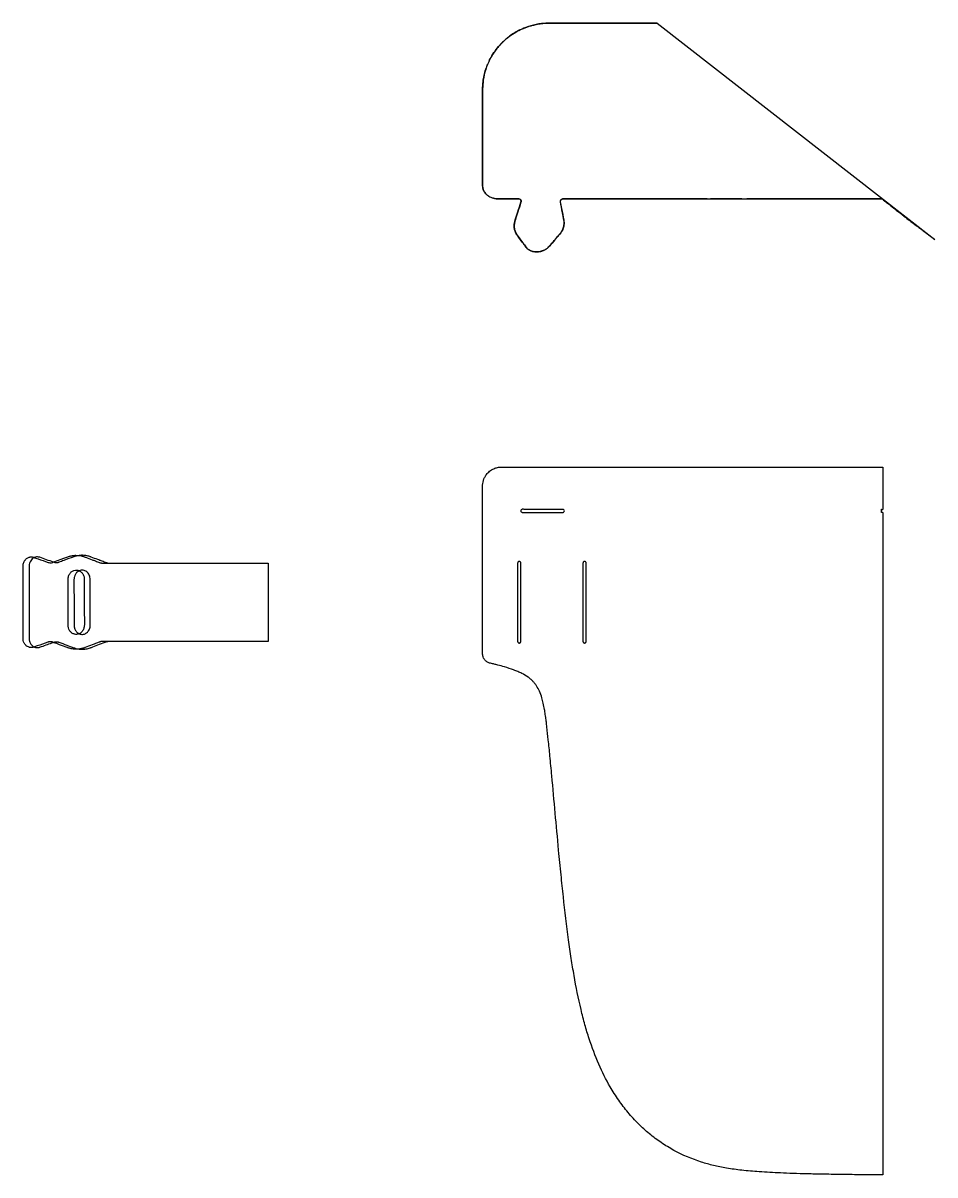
# Model space of a CAD drawing. Header units: millimetres. Extents: x 0 to 1883, y -384 to 368.
# Drawn here: x 1250.5 to 1541.5, y 0 to 367.5 of the extents above; entities that cross this region are included whole.
import ezdxf

# ---------------------------------------------------------------- set-up
doc = ezdxf.new("R2010")
doc.units = ezdxf.units.MM
doc.header["$MEASUREMENT"] = 0
doc.layers.add('Make2D$hidden$lines', color=7, linetype='Continuous', true_color=0xffffff)
doc.layers.add('Make2D$visible$lines', color=178, linetype='Continuous', true_color=0x000000)

msp = doc.modelspace()

# ---------------------------------------------------------------- linework, layer by layer
at = {"layer": 'Make2D$hidden$lines'}
msp.add_line((1479.93, 311.41), (1469.86, 311.41), dxfattribs=at)
for points, knots in [([(1399.31, 355.52), (1399.66, 356.22), (1400.43, 357.61), (1402.29, 360.21), (1405.14, 363.04), (1408.23, 364.95), (1410.41, 365.9), (1411.52, 366.31), (1412.63, 366.66), (1414.51, 367.13), (1416.49, 367.41), (1418.15, 367.48), (1418.72, 367.49), (1423.69, 367.49), (1431.16, 367.49), (1441.22, 367.49), (1447.22, 367.49), (1451.08, 367.5), (1452.29, 367.5), (1452.72, 367.5)], [0, 0, 0, 0, 2.363486, 4.766233, 9.573053, 14.326533, 15.6004, 16.686734, 17.888736, 19.084802, 22.515222, 23.845474, 24.070792, 24.226819, 38.759843, 46.475089, 54.423429, 56.749384, 58.052352, 58.052352, 58.052352, 58.052352]), ([(1422.15, 311.07), (1422.08, 311), (1421.98, 310.84), (1421.95, 310.64), (1421.96, 310.54), (1422.1, 309.8), (1422.47, 307.82), (1422.84, 305.83), (1423.13, 304.33), (1423.2, 303.59), (1423.05, 302.35), (1422.64, 301.43), (1422.38, 300.99)], [0, 0, 0, 0, 0.308941, 0.541478, 0.590655, 0.620802, 2.808047, 6.62431, 6.679456, 7.412469, 8.842313, 10.383459, 10.383459, 10.383459, 10.383459]), ([(1254.12, 196.98), (1253.89, 196.87), (1253.45, 196.59), (1252.92, 195.98), (1252.57, 195.23), (1252.46, 194.62), (1252.44, 194.27), (1252.44, 194.19), (1252.44, 194.17), (1252.44, 188.68), (1252.44, 181.04), (1252.44, 173.37), (1252.44, 171.11), (1252.46, 170.82), (1252.52, 170.48), (1252.62, 170.17), (1252.72, 169.89), (1252.88, 169.56), (1253.14, 169.2), (1253.43, 168.88), (1253.76, 168.63), (1254, 168.5), (1254.12, 168.45)], [0, 0, 0, 0, 0.757509, 1.546342, 2.400048, 3.220007, 3.383952, 3.447537, 3.45675, 3.467805, 19.913078, 26.37906, 26.455046, 26.69451, 27.257629, 27.49614, 27.674376, 28.1473, 28.605149, 28.992258, 29.436794, 29.826613, 29.826613, 29.826613, 29.826613]), ([(1268.43, 197.64), (1268.42, 197.64), (1268.18, 197.6), (1267.78, 197.53), (1267.29, 197.4), (1266.99, 197.31), (1266.82, 197.25), (1265.68, 196.83), (1264.08, 196.23), (1262.49, 195.64), (1261.9, 195.42), (1261.71, 195.36), (1261.39, 195.31), (1261.06, 195.3), (1260.81, 195.34), (1260.65, 195.37), (1260.55, 195.4), (1260.47, 195.42), (1260.43, 195.43), (1260.35, 195.46), (1260.28, 195.49), (1260.22, 195.51)], [0, 0, 0, 0, 0.018036, 0.749303, 1.218639, 1.530642, 1.693076, 1.764428, 5.17332, 6.810767, 6.849478, 7.053674, 7.421363, 7.81671, 8.027494, 8.191923, 8.29677, 8.362231, 8.416175, 8.429387, 8.627989, 8.627989, 8.627989, 8.627989]), ([(1271.96, 189.96), (1271.96, 190.2), (1271.91, 190.68), (1271.69, 191.37), (1271.33, 191.97), (1270.86, 192.46), (1270.3, 192.8), (1269.78, 192.94), (1269.36, 192.97), (1268.93, 192.93), (1268.63, 192.84), (1268.43, 192.75)], [0, 0, 0, 0, 0.727098, 1.443336, 2.157551, 2.813011, 3.463401, 4.106139, 4.412778, 4.727902, 5.369678, 5.369678, 5.369678, 5.369678]), ([(1268.44, 172.67), (1268.61, 172.59), (1268.96, 172.48), (1269.53, 172.44), (1270.08, 172.55), (1270.6, 172.79), (1271.06, 173.15), (1271.58, 173.78), (1271.9, 174.57), (1271.96, 175.22), (1271.96, 175.47), (1271.96, 180.3), (1271.96, 185.13), (1271.96, 189.96)], [0, 0, 0, 0, 0.564453, 1.113844, 1.689643, 2.239591, 2.823156, 3.425526, 4.661144, 5.352262, 5.380294, 5.389638, 19.869658, 19.869658, 19.869658, 19.869658]), ([(1260.22, 169.91), (1260.3, 169.94), (1260.4, 169.98), (1260.53, 170.02), (1260.62, 170.04), (1260.78, 170.08), (1261.04, 170.12), (1261.39, 170.12), (1261.68, 170.07), (1261.86, 170.01), (1261.93, 169.99), (1262.8, 169.67), (1264.4, 169.07), (1265.98, 168.48), (1266.81, 168.18), (1267.17, 168.05), (1267.73, 167.9), (1268.23, 167.81), (1268.43, 167.78)], [0, 0, 0, 0, 0.264982, 0.297663, 0.428997, 0.546946, 0.797536, 1.192465, 1.58732, 1.685755, 1.751281, 1.818365, 4.474017, 6.865924, 6.888691, 7.110688, 8.010755, 8.630184, 8.630184, 8.630184, 8.630184])]:
    msp.add_open_spline(points, degree=3, knots=knots, dxfattribs=at)
at = {"layer": 'Make2D$visible$lines'}
for p, q in [((1452.83, 367.5), (1541.49, 298.45)), ((1524.84, 225.86), (1524.84, 212.33)), ((1524.84, 211.4), (1524.84, 0)), ((1328.71, 195.21), (1328.71, 170.21))]:
    msp.add_line(p, q, dxfattribs=at)
for points, knots in [([(1452.83, 367.5), (1452.81, 367.5), (1452.77, 367.5), (1452.57, 367.5), (1451.73, 367.5), (1449.39, 367.5), (1446.56, 367.5), (1443.79, 367.5), (1441.99, 367.5), (1440.4, 367.5), (1438.99, 367.5), (1437.67, 367.5), (1436.38, 367.5), (1435.18, 367.5), (1434.11, 367.5), (1433.02, 367.5), (1431.13, 367.5), (1428.77, 367.5), (1426, 367.51), (1423.84, 367.5), (1422.05, 367.51), (1420.53, 367.51), (1419.45, 367.51), (1417.91, 367.51), (1415.76, 367.38), (1412.6, 366.75), (1409.92, 365.76), (1407.91, 364.73), (1405.97, 363.52), (1403.71, 361.7), (1401.36, 359.06), (1399.44, 356.01), (1398.07, 352.7), (1397.34, 349.49), (1397.18, 347.38), (1397.18, 345.87), (1397.18, 343.62), (1397.18, 339.78), (1397.18, 335.1), (1397.18, 330.29), (1397.18, 324.47), (1397.18, 319.45), (1397.18, 316.2), (1397.18, 315.52), (1397.19, 315.28), (1397.23, 314.97), (1397.31, 314.62), (1397.42, 314.27), (1397.6, 313.85), (1397.9, 313.37), (1398.26, 312.93), (1398.7, 312.54), (1399.21, 312.2), (1399.75, 311.92), (1400.53, 311.64), (1401.29, 311.48), (1401.94, 311.44), (1402.2, 311.43), (1402.53, 311.43), (1403.96, 311.43), (1405.94, 311.43), (1407.78, 311.43), (1408.46, 311.43), (1408.6, 311.43), (1408.66, 311.43), (1408.82, 311.41), (1409.03, 311.35), (1409.22, 311.23), (1409.32, 311.11), (1409.4, 311.01), (1409.47, 310.83), (1409.47, 310.66), (1409.45, 310.55), (1409.42, 310.45), (1409.07, 309.36), (1408.47, 307.44), (1407.84, 305.46), (1407.53, 304.46), (1407.43, 304.14), (1407.34, 303.74), (1407.26, 303.16), (1407.25, 302.55), (1407.31, 301.96), (1407.47, 301.24), (1407.74, 300.58), (1408.03, 300.09), (1408.18, 299.88), (1408.98, 298.78), (1409.9, 297.52), (1410.83, 296.25), (1411.01, 296.01), (1411.05, 295.96), (1411.1, 295.9), (1411.18, 295.8), (1411.29, 295.68), (1411.41, 295.56), (1411.6, 295.4), (1411.85, 295.21), (1412.18, 295.02), (1412.54, 294.85), (1412.91, 294.72), (1413.34, 294.61), (1413.74, 294.55), (1414.17, 294.51), (1414.94, 294.5), (1415.76, 294.64), (1416.56, 294.93), (1417.16, 295.2), (1417.78, 295.61), (1418.2, 296.01), (1418.4, 296.23), (1418.7, 296.59), (1419.08, 297.03), (1419.6, 297.65), (1420.11, 298.24), (1420.83, 299.07), (1421.4, 299.73), (1421.73, 300.11), (1421.78, 300.17), (1421.9, 300.31), (1422.21, 300.71), (1422.58, 301.31), (1422.89, 302.04), (1423.09, 302.7), (1423.18, 303.4), (1423.18, 304), (1423.14, 304.38), (1423.11, 304.55), (1422.96, 305.37), (1422.58, 307.37), (1422.21, 309.35), (1421.98, 310.57), (1421.98, 310.63), (1421.98, 310.74), (1422.02, 310.87), (1422.08, 310.99), (1422.16, 311.09), (1422.24, 311.17), (1422.34, 311.25), (1422.45, 311.31), (1422.62, 311.38), (1422.79, 311.42), (1422.93, 311.43), (1424.69, 311.43), (1429.56, 311.43), (1435.24, 311.43), (1440.46, 311.43), (1443.19, 311.43), (1445.74, 311.43), (1447.79, 311.43), (1449.67, 311.43), (1452.18, 311.43), (1456.77, 311.43), (1460.9, 311.43), (1463.74, 311.43)], [0, 0, 0, 0, 0.027296, 0.128888, 0.59916, 2.542455, 7.162028, 9.094168, 10.855409, 12.547807, 13.869881, 15.071549, 16.531699, 17.712858, 18.696989, 19.729738, 20.98832, 24.357124, 26.82345, 29.292374, 30.841374, 32.183954, 33.869469, 34.059182, 36.827206, 40.306276, 43.684283, 45.386031, 47.093962, 50.513383, 54.058057, 57.683233, 61.268984, 64.762567, 67.525348, 67.612671, 69.294959, 74.270823, 79.124139, 83.346757, 88.708633, 96.586403, 98.398469, 98.475104, 98.606874, 99.127526, 99.414843, 99.674682, 100.23524, 100.776472, 101.368039, 101.940499, 102.527394, 103.202106, 103.772286, 104.9968, 105.525698, 105.724251, 105.772455, 106.5187, 110.013832, 111.708238, 112.049283, 112.061057, 112.127734, 112.234736, 112.520646, 112.803578, 112.881536, 112.983555, 113.193924, 113.437256, 113.501959, 113.537623, 113.74344, 116.917122, 119.585678, 119.962904, 120.069707, 120.597716, 121.183313, 121.830924, 122.410913, 122.98711, 124.010146, 124.550431, 124.706002, 124.782078, 128.611613, 129.396115, 129.497124, 129.514746, 129.599877, 129.727232, 129.905814, 130.072577, 130.241078, 130.657118, 131.018214, 131.387428, 131.842038, 132.188595, 132.735209, 133.02724, 133.501786, 135.031323, 135.520156, 136.043945, 137.010529, 137.717789, 137.780206, 137.9068, 139.11698, 139.543281, 140.323827, 141.456474, 142.836959, 142.940003, 142.967924, 143.066744, 143.487027, 144.500483, 145.159182, 145.87177, 146.571424, 147.256469, 147.692579, 147.715604, 147.76935, 150.204639, 153.80831, 153.822675, 153.919923, 153.998288, 154.143565, 154.310666, 154.395398, 154.543237, 154.656061, 154.77489, 154.930961, 155.200554, 155.290237, 155.33558, 160.484889, 169.902463, 172.392502, 176.143324, 178.094493, 180.034946, 182.304144, 183.71456, 187.572619, 196.092293, 196.092293, 196.092293, 196.092293]), ([(1422.22, 300.74), (1422.08, 300.54), (1421.92, 300.32), (1421.47, 299.8), (1420.93, 299.18), (1419.84, 297.92), (1419, 296.93), (1418.39, 296.22), (1418.32, 296.13), (1418.18, 295.98), (1417.8, 295.62), (1417.22, 295.22), (1416.53, 294.88), (1415.89, 294.67), (1415.24, 294.53), (1414.72, 294.48), (1414.07, 294.47), (1413.42, 294.54), (1412.69, 294.74), (1412.19, 294.96), (1411.82, 295.18), (1411.53, 295.4), (1411.29, 295.61), (1411.12, 295.81), (1411.04, 295.91), (1410.97, 296), (1410.2, 297.06), (1409.3, 298.28), (1408.41, 299.5), (1408.23, 299.75), (1408.11, 299.91), (1407.9, 300.24), (1407.56, 300.89), (1407.33, 301.65), (1407.24, 302.35), (1407.23, 302.84), (1407.27, 303.36), (1407.35, 303.85), (1407.44, 304.18), (1407.52, 304.46), (1407.83, 305.44), (1408.47, 307.46), (1409.07, 309.38), (1409.41, 310.46), (1409.42, 310.49), (1409.43, 310.52), (1409.46, 310.63), (1409.45, 310.78), (1409.4, 310.94), (1409.33, 311.07), (1409.2, 311.2), (1409.02, 311.32), (1408.81, 311.39), (1408.65, 311.4), (1408.59, 311.41), (1408.03, 311.41), (1405.94, 311.41), (1403.85, 311.41), (1402.23, 311.41), (1401.92, 311.41), (1401.37, 311.45), (1400.7, 311.58), (1400.11, 311.76), (1399.61, 311.96), (1399.13, 312.22), (1398.56, 312.61), (1397.95, 313.21), (1397.48, 314), (1397.22, 314.8), (1397.17, 315.32), (1397.17, 316.05), (1397.17, 317.72), (1397.17, 320.36), (1397.17, 323.59), (1397.17, 329.78), (1397.17, 337.4), (1397.17, 344), (1397.17, 346.63), (1397.18, 347.42), (1397.29, 348.86), (1397.62, 350.77), (1398.12, 352.64), (1398.56, 353.82), (1398.78, 354.34)], [0, 0, 0, 0, 0.733482, 0.815, 2.067898, 3.199245, 5.788068, 5.980038, 6.007991, 6.121377, 6.611404, 7.565212, 8.232166, 8.906595, 9.576137, 10.23724, 10.482756, 11.52515, 12.161508, 12.775934, 13.156608, 13.443979, 13.862668, 14.111246, 14.214389, 14.268256, 14.453333, 18.153211, 18.78902, 18.986151, 19.085159, 19.378346, 20.170135, 21.269151, 21.764839, 22.263441, 22.763875, 23.305003, 23.753386, 23.799711, 24.190019, 26.835303, 30.148728, 30.219367, 30.231136, 30.249432, 30.324319, 30.553764, 30.687073, 30.842351, 30.994255, 31.220216, 31.502125, 31.634595, 31.696355, 31.707321, 33.293242, 37.976709, 37.979723, 38.157363, 38.895879, 39.646785, 40.177815, 40.744796, 41.262782, 41.81237, 42.833501, 43.808364, 44.556794, 45.31772, 45.366105, 46.754341, 50.323761, 53.291352, 56.436905, 68.917639, 76.154565, 76.226818, 76.798885, 78.539357, 80.546444, 82.612684, 84.323312, 84.323312, 84.323312, 84.323312]), ([(1468.85, 311.41), (1459.27, 311.41), (1443.98, 311.41), (1428.67, 311.41), (1422.92, 311.41), (1422.84, 311.4), (1422.74, 311.39), (1422.62, 311.36), (1422.45, 311.3), (1422.29, 311.21), (1422.18, 311.11), (1422.15, 311.08)], [0, 0, 0, 0, 28.737357, 45.895216, 45.924602, 45.983355, 46.131577, 46.23826, 46.35538, 46.655957, 46.792297, 46.792297, 46.792297, 46.792297]), ([(1463.74, 311.43), (1465.29, 311.42), (1468.61, 311.41), (1473.22, 311.41), (1479.38, 311.41), (1485.59, 311.42), (1491.28, 311.42), (1495.35, 311.42), (1498.88, 311.42), (1502.01, 311.42), (1505.58, 311.42), (1510.11, 311.42), (1515.72, 311.42), (1520.33, 311.42), (1522.97, 311.42), (1524.2, 311.42), (1524.53, 311.42), (1524.57, 311.42), (1524.58, 311.42), (1524.59, 311.41), (1524.62, 311.4), (1524.71, 311.34), (1524.99, 311.14), (1525.27, 310.92), (1525.69, 310.6), (1526.5, 309.95), (1528.44, 308.42), (1530.28, 306.97), (1532.13, 305.5), (1533.33, 304.57), (1534.63, 303.58), (1535.61, 302.85), (1536.28, 302.36), (1537.03, 301.8), (1537.87, 301.17), (1538.93, 300.38), (1539.82, 299.7), (1540.7, 299.04), (1541.16, 298.69), (1541.51, 298.43)], [0, 0, 0, 0, 4.641161, 9.961697, 13.845749, 23.099734, 28.616292, 30.91688, 35.303636, 39.202869, 40.318566, 45.987439, 52.803767, 57.150134, 59.831094, 60.713109, 60.825121, 60.830233, 60.83361, 60.845987, 60.867234, 60.935809, 61.166173, 61.89309, 62.019737, 62.743803, 65.014689, 69.412993, 69.786369, 72.100174, 73.95731, 74.713085, 75.766193, 76.444624, 77.529963, 78.886498, 80.427821, 80.878883, 82.182112, 82.182112, 82.182112, 82.182112]), ([(1537.43, 301.5), (1537.16, 301.7), (1536.51, 302.19), (1535.64, 302.83), (1534.44, 303.72), (1533.12, 304.73), (1531.95, 305.64), (1530.75, 306.59), (1529.61, 307.49), (1527.94, 308.81), (1526.64, 309.84), (1525.76, 310.54), (1525.28, 310.92), (1524.99, 311.14), (1524.71, 311.34), (1524.62, 311.4), (1524.59, 311.41), (1524.58, 311.42), (1524.08, 311.42), (1522.63, 311.42), (1519.67, 311.42), (1514.92, 311.42), (1507.55, 311.41), (1501.59, 311.41), (1492.48, 311.41), (1486.93, 311.41), (1481.49, 311.41)], [0, 0, 0, 0, 1.017516, 2.445836, 3.244067, 5.511671, 7.42163, 7.691517, 10.07882, 11.801559, 14.072447, 15.051222, 15.178189, 15.910633, 16.13988, 16.210093, 16.233192, 16.246171, 16.249026, 17.726874, 20.588769, 25.144862, 31.977245, 42.680248, 43.020221, 59.325097, 59.325097, 59.325097, 59.325097]), ([(1524.84, 0), (1523.35, 0.01), (1520.89, 0.03), (1516.29, 0.08), (1511.38, 0.14), (1505.81, 0.23), (1500.86, 0.34), (1496.37, 0.47), (1491.25, 0.66), (1485.8, 0.95), (1480.07, 1.44), (1475.9, 2.01), (1472.89, 2.56), (1470.86, 3.01), (1468.9, 3.51), (1464.58, 4.82), (1459.56, 6.95), (1454.13, 10.24), (1450.34, 13.08), (1446.78, 16.3), (1443.51, 19.9), (1440.51, 23.85), (1437.29, 28.94), (1434.02, 35.46), (1431.53, 42.15), (1429.76, 48.02), (1428.05, 54.72), (1426.63, 61.8), (1425.42, 69.23), (1424.22, 77.6), (1423.17, 86.49), (1422.17, 96.03), (1420.91, 108.89), (1419.8, 121.56), (1418.7, 133.29), (1418.18, 138.49), (1417.79, 142.05), (1417.51, 144.45), (1417.3, 146.07), (1417.1, 147.43), (1416.85, 148.94), (1416.57, 150.42), (1416.07, 152.39), (1415.4, 154.28), (1414.58, 155.81), (1413.81, 156.85), (1413.18, 157.56), (1412.47, 158.22), (1411.33, 159.1), (1409.96, 159.9), (1408.4, 160.61), (1406.56, 161.33), (1404.41, 162.01), (1402.33, 162.58), (1401.06, 162.91), (1400.28, 163.1), (1399.83, 163.21), (1399.57, 163.27), (1399.51, 163.29), (1399.45, 163.31), (1399.25, 163.36), (1398.91, 163.49), (1398.37, 163.8), (1397.94, 164.2), (1397.63, 164.62), (1397.4, 165.03), (1397.22, 165.54), (1397.17, 165.98), (1397.17, 166.19), (1397.17, 168.66), (1397.17, 186.52), (1397.17, 204.38), (1397.17, 219.8), (1397.17, 219.89), (1397.18, 220.66), (1397.41, 221.77), (1398.08, 223.08), (1398.71, 223.89), (1399.6, 224.71), (1400.63, 225.33), (1401.88, 225.74), (1402.73, 225.85), (1403.2, 225.86), (1403.35, 225.86), (1419.77, 225.86), (1460.26, 225.86), (1500.73, 225.86), (1524.84, 225.86)], [0, 0, 0, 0, 4.451174, 7.401897, 13.79682, 19.187432, 24.100352, 28.650396, 32.662711, 39.485291, 45.009522, 49.906636, 52.113651, 54.173533, 56.165377, 58.174008, 67.724161, 72.451492, 77.179572, 81.926611, 86.82856, 91.758001, 96.809862, 104.880099, 113.592518, 118.213768, 123.262832, 134.31993, 139.875693, 145.842762, 159.695272, 166.726669, 174.609893, 198.471706, 204.863423, 209.977071, 214.132204, 215.623992, 217.222393, 219.034241, 219.727163, 221.807193, 223.568742, 225.816381, 227.805979, 228.751357, 229.701415, 230.653642, 231.664793, 234.022774, 235.368883, 236.825009, 239.950903, 242.135775, 243.27898, 243.876501, 244.554296, 244.662608, 244.696443, 244.743795, 244.851989, 245.310919, 245.836014, 246.707232, 247.055208, 247.402123, 248.095596, 248.675593, 248.728006, 248.734661, 256.077577, 302.298972, 302.315517, 302.336198, 302.568767, 304.640999, 305.676422, 306.972911, 307.702131, 309.28532, 310.563448, 311.622472, 311.861297, 311.964145, 312.060372, 361.122174, 433.453264, 433.453264, 433.453264, 433.453264]), ([(1422.74, 212.36), (1422.87, 212.36), (1423.14, 212.27), (1423.32, 211.89), (1423.2, 211.57), (1422.99, 211.41), (1422.85, 211.37), (1422.76, 211.36), (1422.72, 211.36), (1422.57, 211.36), (1422.27, 211.36), (1421.84, 211.37), (1420.37, 211.38), (1418.52, 211.4), (1416.27, 211.4), (1414.03, 211.4), (1412.07, 211.37), (1410.55, 211.37), (1410.11, 211.36), (1409.91, 211.36), (1409.72, 211.37), (1409.46, 211.47), (1409.28, 211.85), (1409.44, 212.25), (1409.71, 212.36), (1409.91, 212.37), (1410.12, 212.36), (1410.6, 212.36), (1412.15, 212.35), (1414.08, 212.33), (1416.31, 212.33), (1418.56, 212.33), (1420.71, 212.36), (1422.3, 212.36), (1422.74, 212.36)], [0, 0, 0, 0, 0.394033, 0.783443, 1.171906, 1.327996, 1.565028, 1.586321, 1.609024, 1.672827, 2.053056, 2.507102, 2.961075, 6.459356, 8.050029, 9.730983, 13.17979, 13.927259, 14.300769, 14.490631, 14.510072, 14.897105, 15.274846, 15.668469, 16.071867, 16.095616, 16.264022, 16.721851, 17.536469, 20.89339, 22.528902, 24.210459, 27.663512, 28.979873, 28.979873, 28.979873, 28.979873]), ([(1524.84, 211.4), (1524.82, 211.4), (1524.81, 211.4), (1524.76, 211.39), (1524.7, 211.38), (1524.61, 211.37), (1524.55, 211.36), (1524.51, 211.36), (1524.5, 211.37), (1524.5, 211.37), (1524.5, 211.37), (1524.5, 211.38), (1524.49, 211.42), (1524.48, 211.49), (1524.47, 211.65), (1524.46, 211.88), (1524.47, 212.12), (1524.48, 212.26), (1524.49, 212.32), (1524.5, 212.35), (1524.5, 212.36), (1524.51, 212.37), (1524.52, 212.36), (1524.53, 212.36), (1524.58, 212.36), (1524.64, 212.36), (1524.72, 212.34), (1524.77, 212.33), (1524.81, 212.33), (1524.82, 212.33), (1524.84, 212.33)], [0, 0, 0, 0, 0.021097, 0.050219, 0.142183, 0.19656, 0.329223, 0.33045, 0.333415, 0.336349, 0.340076, 0.347264, 0.365423, 0.447319, 0.561017, 0.863416, 1.16169, 1.267754, 1.309032, 1.335432, 1.346368, 1.352117, 1.357895, 1.375067, 1.406767, 1.508903, 1.555252, 1.635543, 1.659371, 1.682126, 1.682126, 1.682126, 1.682126]), ([(1328.71, 170.21), (1321.89, 170.21), (1304.26, 170.21), (1286.62, 170.21), (1275.77, 170.21), (1275.62, 170.21), (1275.38, 170.18), (1275.16, 170.11), (1275.05, 170.07), (1274.97, 170.04), (1274.51, 169.86), (1273.9, 169.63), (1273.13, 169.34), (1272.05, 168.93), (1271.02, 168.54), (1270.21, 168.23), (1269.96, 168.14), (1269.47, 167.98), (1268.61, 167.78), (1267.5, 167.69), (1266.39, 167.78), (1265.54, 167.96), (1265.04, 168.12), (1264.79, 168.21), (1263.88, 168.55), (1262.37, 169.11), (1260.87, 169.67), (1260.14, 169.94), (1260.05, 169.98), (1259.9, 170.03), (1259.63, 170.1), (1259.18, 170.13), (1258.81, 170.08), (1258.57, 170.01), (1257.34, 169.58), (1255.8, 169.04), (1254.26, 168.5), (1253.84, 168.35), (1253.72, 168.31), (1253.46, 168.26), (1253.14, 168.23), (1252.77, 168.27), (1252.39, 168.36), (1252.04, 168.51), (1251.57, 168.82), (1251.09, 169.3), (1250.67, 170.1), (1250.53, 170.77), (1250.52, 171.17), (1250.52, 176.74), (1250.52, 184.27), (1250.52, 191.91), (1250.52, 194.07), (1250.52, 194.21), (1250.52, 194.34), (1250.54, 194.68), (1250.63, 195.1), (1250.78, 195.5), (1250.91, 195.75), (1251.03, 195.96), (1251.19, 196.2), (1251.44, 196.48), (1251.81, 196.78), (1252.23, 197.01), (1252.61, 197.13), (1252.94, 197.17), (1253.2, 197.18), (1253.48, 197.16), (1253.71, 197.11), (1253.86, 197.07), (1254.37, 196.89), (1255.91, 196.35), (1257.44, 195.81), (1258.52, 195.43), (1258.61, 195.4), (1258.89, 195.33), (1259.35, 195.29), (1259.77, 195.35), (1260, 195.43), (1260.82, 195.73), (1262, 196.17), (1263.57, 196.75), (1264.39, 197.06), (1264.97, 197.27), (1265.47, 197.44), (1266.32, 197.63), (1267.4, 197.72), (1268.52, 197.65), (1269.4, 197.46), (1269.94, 197.29), (1270.24, 197.18), (1271.08, 196.86), (1272.06, 196.49), (1273.11, 196.09), (1273.88, 195.8), (1274.53, 195.55), (1275, 195.37), (1275.13, 195.32), (1275.29, 195.27), (1275.47, 195.24), (1275.62, 195.22), (1275.72, 195.21), (1280.34, 195.21), (1287.9, 195.21), (1303.26, 195.21), (1316.34, 195.21), (1326.44, 195.21), (1328.71, 195.21)], [0, 0, 0, 0, 20.467906, 52.891252, 52.940332, 52.991746, 53.356911, 53.653209, 53.678916, 53.704664, 53.909677, 55.178441, 55.645277, 56.372722, 58.670714, 58.929092, 58.983907, 59.448801, 60.48715, 61.635103, 62.785356, 63.804843, 64.241739, 64.35563, 64.60294, 67.157518, 69.176935, 69.429279, 69.462028, 69.494757, 69.889546, 70.310991, 70.837708, 70.998181, 71.053872, 74.734279, 75.897742, 75.955632, 76.087648, 76.263194, 76.739671, 77.05793, 77.377994, 77.915668, 78.197309, 79.061172, 79.941345, 80.850894, 81.107648, 81.127916, 97.573276, 103.702909, 104.039292, 104.07001, 104.122523, 104.413802, 105.096844, 105.39391, 105.689591, 105.95381, 106.095762, 106.571637, 107.08213, 107.514052, 107.995297, 108.260483, 108.522861, 108.784936, 109.101051, 109.215027, 109.250236, 110.74224, 114.092782, 114.118985, 114.166402, 114.399231, 114.978987, 115.532158, 115.666546, 115.719065, 118.159152, 119.430986, 120.746871, 120.789285, 121.276501, 122.320925, 123.418715, 124.514157, 125.655966, 126.121977, 126.212176, 126.617687, 128.836343, 129.356375, 129.978708, 131.305061, 131.441, 131.492149, 131.722861, 131.939382, 132.040814, 132.167398, 132.243316, 145.909325, 154.848347, 178.320093, 185.146002, 185.146002, 185.146002, 185.146002]), ([(1260.22, 195.51), (1258.76, 196.02), (1257.28, 196.54), (1255.79, 197.07), (1255.73, 197.08), (1255.67, 197.1), (1255.57, 197.12), (1255.3, 197.18), (1254.79, 197.2), (1254.35, 197.08), (1254.12, 196.98)], [0, 0, 0, 0, 4.645261, 4.685502, 4.762669, 4.81422, 4.878977, 5.061085, 5.644627, 6.405993, 6.405993, 6.405993, 6.405993]), ([(1277.62, 195.21), (1277.5, 195.21), (1277.27, 195.24), (1277.03, 195.3), (1276.84, 195.37), (1276.35, 195.56), (1275.72, 195.81), (1274.96, 196.1), (1273.87, 196.51), (1272.88, 196.89), (1272, 197.22), (1271.7, 197.33), (1271.23, 197.47), (1270.59, 197.61), (1269.87, 197.69), (1269.15, 197.71), (1268.67, 197.67), (1268.43, 197.64)], [0, 0, 0, 0, 0.339868, 0.689434, 0.746945, 0.95225, 2.264842, 2.780512, 3.400683, 5.745354, 5.972767, 6.204216, 6.719405, 7.442844, 8.16922, 8.890768, 9.605799, 9.605799, 9.605799, 9.605799]), ([(1408.35, 195.21), (1408.35, 195.28), (1408.37, 195.41), (1408.49, 195.58), (1408.66, 195.68), (1408.86, 195.72), (1409.06, 195.69), (1409.24, 195.58), (1409.35, 195.42), (1409.38, 195.28), (1409.39, 195.21), (1409.39, 193.07), (1409.39, 190.5), (1409.39, 184.82), (1409.39, 179.95), (1409.39, 174.86), (1409.39, 172.2), (1409.39, 170.85), (1409.38, 170.15), (1409.37, 170.11), (1409.36, 170.06), (1409.34, 170.01), (1409.32, 169.97), (1409.3, 169.93), (1409.27, 169.89), (1409.22, 169.84), (1409.16, 169.79), (1409.06, 169.74), (1408.96, 169.72), (1408.88, 169.71), (1408.79, 169.71), (1408.7, 169.73), (1408.59, 169.79), (1408.5, 169.85), (1408.44, 169.93), (1408.37, 170.04), (1408.35, 170.14), (1408.35, 170.21), (1408.35, 178.55), (1408.35, 186.88), (1408.35, 195.21)], [0, 0, 0, 0, 0.200268, 0.39771, 0.596107, 0.796606, 1.002334, 1.200046, 1.395163, 1.591454, 1.606229, 1.613616, 8.002005, 9.330546, 18.630337, 22.615962, 24.608774, 26.611657, 26.661808, 26.701789, 26.751751, 26.80187, 26.856957, 26.900823, 26.944616, 26.999388, 27.098753, 27.197895, 27.330634, 27.391004, 27.435374, 27.593524, 27.690613, 27.801727, 27.901169, 27.996764, 28.193041, 28.207816, 28.215203, 53.203174, 53.203174, 53.203174, 53.203174]), ([(1429.2, 195.21), (1429.2, 195.28), (1429.22, 195.41), (1429.34, 195.58), (1429.51, 195.68), (1429.71, 195.72), (1429.91, 195.69), (1430.08, 195.58), (1430.2, 195.42), (1430.23, 195.28), (1430.23, 195.21), (1430.23, 193.57), (1430.23, 190.33), (1430.23, 184.44), (1430.23, 178.85), (1430.23, 173.75), (1430.23, 171.29), (1430.23, 170.15), (1430.22, 170.11), (1430.21, 170.06), (1430.19, 170.01), (1430.17, 169.97), (1430.14, 169.93), (1430.11, 169.89), (1430.07, 169.84), (1430, 169.79), (1429.9, 169.74), (1429.81, 169.72), (1429.73, 169.71), (1429.64, 169.71), (1429.55, 169.73), (1429.44, 169.79), (1429.35, 169.85), (1429.29, 169.93), (1429.22, 170.04), (1429.2, 170.14), (1429.2, 170.21), (1429.2, 178.55), (1429.2, 186.88), (1429.2, 195.21)], [0, 0, 0, 0, 0.200236, 0.3974, 0.595257, 0.795069, 0.999921, 1.196998, 1.391699, 1.587763, 1.602538, 1.609925, 6.503705, 11.319668, 19.290917, 23.276542, 26.607952, 26.658054, 26.698016, 26.747976, 26.798112, 26.852983, 26.896727, 26.940441, 26.995175, 27.094126, 27.192898, 27.325128, 27.385229, 27.429402, 27.58701, 27.683826, 27.794771, 27.893949, 27.989564, 28.185659, 28.200434, 28.207822, 53.195792, 53.195792, 53.195792, 53.195792]), ([(1270.07, 189.96), (1270.07, 190.14), (1270.04, 190.51), (1269.88, 191.21), (1269.46, 192), (1268.82, 192.58), (1268.21, 192.86), (1267.58, 193), (1266.75, 192.91), (1265.87, 192.4), (1265.21, 191.58), (1264.92, 190.71), (1264.87, 190.15), (1264.87, 185.15), (1264.87, 180.31), (1264.88, 175.35), (1264.9, 174.87), (1265.1, 174.13), (1265.58, 173.33), (1266.16, 172.84), (1266.69, 172.59), (1267.12, 172.47), (1267.6, 172.44), (1268.13, 172.53), (1268.6, 172.73), (1269.17, 173.13), (1269.72, 173.81), (1270.03, 174.69), (1270.08, 175.26), (1270.08, 175.47), (1270.08, 180.3), (1270.07, 185.13), (1270.07, 189.96)], [0, 0, 0, 0, 0.550598, 1.096541, 2.158965, 3.178388, 3.666064, 4.146704, 5.11488, 6.094802, 7.144286, 8.227645, 8.804437, 8.818417, 23.243546, 23.308964, 23.719876, 24.662432, 25.593775, 26.485485, 26.917476, 27.334737, 27.82961, 28.334249, 28.949448, 29.337145, 30.41656, 31.526474, 32.105818, 32.129178, 32.138522, 46.61854, 46.61854, 46.61854, 46.61854]), ([(1268.43, 192.75), (1268.19, 192.64), (1267.73, 192.33), (1267.2, 191.67), (1266.92, 190.99), (1266.8, 190.41), (1266.78, 190.1), (1266.78, 189.69), (1266.78, 188.97), (1266.78, 184.14), (1266.79, 179.54), (1266.79, 175.39), (1266.79, 175.31), (1266.79, 175.23), (1266.81, 175.07), (1266.85, 174.78), (1266.94, 174.42), (1267.09, 174.03), (1267.29, 173.66), (1267.55, 173.32), (1267.84, 173.04), (1268.12, 172.83), (1268.33, 172.71), (1268.44, 172.67)], [0, 0, 0, 0, 0.799401, 1.644631, 2.520944, 2.976996, 3.43148, 3.443131, 4.193629, 5.606333, 17.922028, 17.996887, 18.071576, 18.146196, 18.239523, 18.556409, 19.037348, 19.329993, 19.833937, 20.29295, 20.604201, 21.011613, 21.344682, 21.344682, 21.344682, 21.344682]), ([(1254.12, 168.45), (1254.18, 168.42), (1254.3, 168.37), (1254.48, 168.32), (1254.67, 168.28), (1254.91, 168.24), (1255.23, 168.24), (1255.55, 168.29), (1255.74, 168.34), (1256.03, 168.44), (1257.5, 168.96), (1258.96, 169.47), (1260.22, 169.91)], [0, 0, 0, 0, 0.184905, 0.400112, 0.553867, 0.773639, 1.140802, 1.5085, 1.72176, 1.758588, 2.406553, 6.404791, 6.404791, 6.404791, 6.404791]), ([(1268.43, 167.78), (1268.51, 167.78), (1268.75, 167.75), (1269.11, 167.73), (1269.51, 167.72), (1270, 167.74), (1270.6, 167.81), (1271.28, 167.96), (1271.74, 168.11), (1272.08, 168.23), (1272.9, 168.54), (1274.47, 169.14), (1275.99, 169.72), (1276.84, 170.05), (1276.91, 170.07), (1277.01, 170.11), (1277.24, 170.18), (1277.46, 170.21), (1277.6, 170.21)], [0, 0, 0, 0, 0.229929, 0.718685, 1.082875, 1.446554, 2.172643, 2.895506, 3.53342, 3.632836, 3.967686, 6.162319, 8.681408, 8.858005, 8.876265, 8.918612, 9.169843, 9.588762, 9.588762, 9.588762, 9.588762])]:
    msp.add_open_spline(points, degree=3, knots=knots, dxfattribs=at)

doc.saveas('drawing.dxf')
